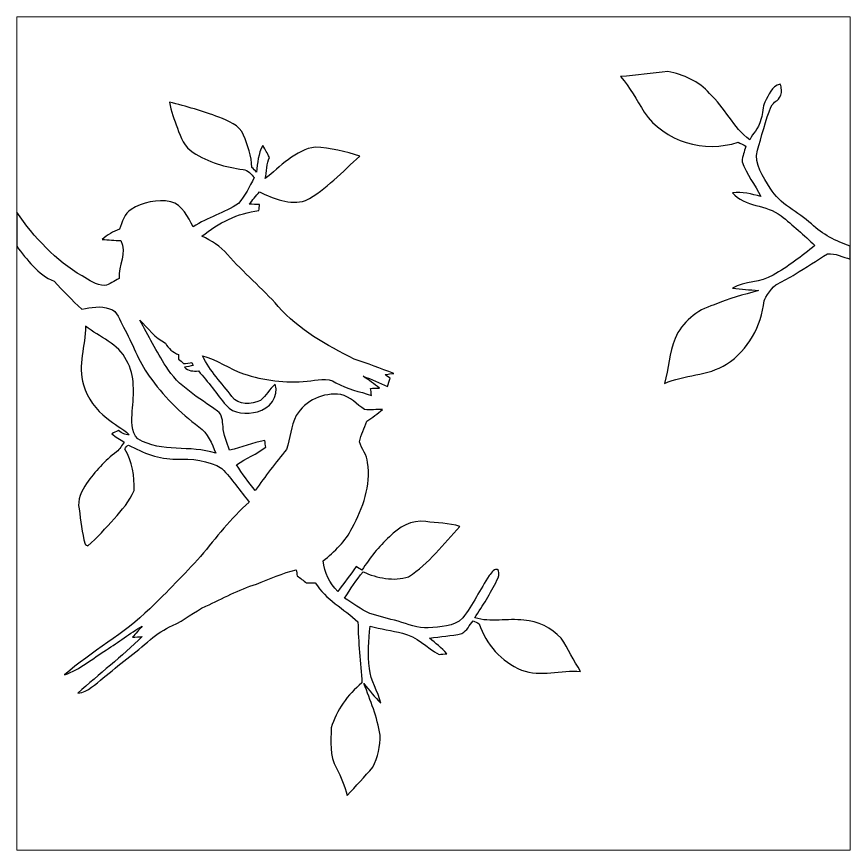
# Model space of a CAD drawing. Header units: centimetres. Extents: x -73.3 to 26.2, y -19.8 to 24.4.
# Drawn here: x -73.34 to -56.34, y -1.27 to 15.73 of the extents above; entities that cross this region are included whole.
import ezdxf

# ---------------------------------------------------------------- set-up
doc = ezdxf.new("R2010")
doc.units = ezdxf.units.CM
doc.header["$MEASUREMENT"] = 0
doc.layers.add('layer 1', color=7, linetype='Continuous')

msp = doc.modelspace()

# ---------------------------------------------------------------- linework, layer by layer
at = {"layer": 'layer 1', "color": 142, "lineweight": 9}
msp.add_open_spline([(-73.34257, 15.72658), (-73.34257, 15.72658), (-56.34257, 15.72658), (-56.34257, 15.72658), (-56.34257, 15.72658), (-56.34257, 15.72658), (-56.34257, -1.27342), (-56.34257, -1.27342), (-56.34257, -1.27342), (-56.34257, -1.27342), (-73.34257, -1.27342), (-73.34257, -1.27342), (-73.34257, -1.27342), (-73.34257, -1.27342), (-73.34257, 15.72658), (-73.34257, 15.72658)], degree=3, knots=[0, 0, 0, 0, 0.2, 0.2, 0.2, 0.2, 0.4, 0.4, 0.4, 0.4, 0.6, 0.6, 0.6, 0.6, 1, 1, 1, 1], dxfattribs=at)
at = {"layer": 'layer 1', "color": 250}
for points, knots in [([(-61.02617, 14.50452), (-60.70456, 14.53512), (-60.38357, 14.57531), (-60.06197, 14.60771), (-60.06197, 14.60771), (-59.74517, 14.54531), (-59.43016, 14.41091), (-59.21357, 14.16311), (-59.21357, 14.16311), (-58.90697, 13.88052), (-58.73111, 13.46592), (-58.39391, 13.21272), (-58.39391, 13.21272), (-58.32785, 13.38314), (-58.23303, 13.37817), (-58.15792, 13.65073), (-58.15792, 13.65073), (-58.13194, 13.74503), (-58.12853, 13.8971), (-58.08377, 13.98432), (-58.08377, 13.98432), (-58.00698, 14.12652), (-57.95357, 14.31611), (-57.77057, 14.35031), (-57.77057, 14.35031), (-57.75077, 14.27711), (-57.72677, 14.19792), (-57.76276, 14.12531), (-57.76276, 14.12531), (-57.8247, 13.97241), (-57.89381, 14.02864), (-57.96252, 13.87839), (-57.96252, 13.87839), (-58.06287, 13.65897), (-58.16246, 13.23291), (-58.23796, 13.00392), (-58.23796, 13.00392), (-58.31356, 12.71531), (-58.11377, 12.46392), (-57.97636, 12.22992), (-57.97636, 12.22992), (-57.78258, 11.89752), (-57.40816, 11.75411), (-57.13636, 11.49972), (-57.13636, 11.49972), (-56.90956, 11.28852), (-56.63597, 11.14392), (-56.34257, 11.04731), (-56.34257, 11.04731), (-56.34257, 11.04731), (-56.34257, 10.78151), (-56.34257, 10.78151), (-56.34257, 10.78151), (-56.49377, 10.82291), (-56.64796, 10.90691), (-56.80637, 10.89132), (-56.80637, 10.89132), (-57.02957, 10.75751), (-57.24377, 10.60931), (-57.46757, 10.47671), (-57.46757, 10.47671), (-57.57932, 10.40178), (-57.70283, 10.34569), (-57.82067, 10.28117), (-57.82067, 10.28117), (-57.92675, 10.24559), (-58.08408, 9.99667), (-58.09704, 9.93272), (-58.09704, 9.93272), (-58.16292, 9.41972), (-58.41896, 8.9268), (-58.86498, 8.64131), (-58.86498, 8.64131), (-59.25192, 8.39362), (-59.72597, 8.43131), (-60.13456, 8.24472), (-60.13456, 8.24472), (-60.04457, 8.54712), (-60.04049, 8.87478), (-59.91678, 9.16391), (-59.91678, 9.16391), (-59.77706, 9.49048), (-59.47217, 9.74951), (-59.12178, 9.84972), (-59.12178, 9.84972), (-58.80616, 9.98471), (-58.53963, 10.04891), (-58.21203, 10.14491), (-58.21203, 10.14491), (-58.41423, 10.16112), (-58.54696, 10.16231), (-58.74798, 10.19231), (-58.74798, 10.19231), (-58.49237, 10.34051), (-58.17197, 10.30031), (-57.91638, 10.45391), (-57.91638, 10.45391), (-57.61517, 10.62851), (-57.33738, 10.84152), (-57.06496, 11.05811), (-57.06496, 11.05811), (-57.28516, 11.27292), (-57.51918, 11.47212), (-57.75557, 11.66771), (-57.75557, 11.66771), (-58.04838, 11.89811), (-58.50017, 11.84231), (-58.74556, 12.13752), (-58.74556, 12.13752), (-58.54757, 12.16271), (-58.35377, 12.10871), (-58.16417, 12.06071), (-58.16417, 12.06071), (-58.29137, 12.29651), (-58.45396, 12.51671), (-58.54997, 12.76871), (-58.54997, 12.76871), (-58.53977, 12.89772), (-58.51116, 12.96209), (-58.47036, 13.08389), (-58.47036, 13.08389), (-58.51835, 13.10969), (-58.584, 13.14), (-58.63202, 13.16581), (-58.63202, 13.16581), (-59.31301, 12.94441), (-60.12677, 13.16772), (-60.54916, 13.78152), (-60.54916, 13.78152), (-60.69616, 14.03051), (-60.83656, 14.28432), (-61.02617, 14.50452)], [0, 0, 0, 0, 0.02941176, 0.02941176, 0.02941176, 0.02941176, 0.05882353, 0.05882353, 0.05882353, 0.05882353, 0.08823529, 0.08823529, 0.08823529, 0.08823529, 0.11764706, 0.11764706, 0.11764706, 0.11764706, 0.14705882, 0.14705882, 0.14705882, 0.14705882, 0.17647059, 0.17647059, 0.17647059, 0.17647059, 0.20588235, 0.20588235, 0.20588235, 0.20588235, 0.23529412, 0.23529412, 0.23529412, 0.23529412, 0.26470588, 0.26470588, 0.26470588, 0.26470588, 0.29411765, 0.29411765, 0.29411765, 0.29411765, 0.32352941, 0.32352941, 0.32352941, 0.32352941, 0.35294118, 0.35294118, 0.35294118, 0.35294118, 0.38235294, 0.38235294, 0.38235294, 0.38235294, 0.41176471, 0.41176471, 0.41176471, 0.41176471, 0.44117647, 0.44117647, 0.44117647, 0.44117647, 0.47058824, 0.47058824, 0.47058824, 0.47058824, 0.5, 0.5, 0.5, 0.5, 0.52941176, 0.52941176, 0.52941176, 0.52941176, 0.55882353, 0.55882353, 0.55882353, 0.55882353, 0.58823529, 0.58823529, 0.58823529, 0.58823529, 0.61764706, 0.61764706, 0.61764706, 0.61764706, 0.64705882, 0.64705882, 0.64705882, 0.64705882, 0.67647059, 0.67647059, 0.67647059, 0.67647059, 0.70588235, 0.70588235, 0.70588235, 0.70588235, 0.73529412, 0.73529412, 0.73529412, 0.73529412, 0.76470588, 0.76470588, 0.76470588, 0.76470588, 0.79411765, 0.79411765, 0.79411765, 0.79411765, 0.82352941, 0.82352941, 0.82352941, 0.82352941, 0.85294118, 0.85294118, 0.85294118, 0.85294118, 0.88235294, 0.88235294, 0.88235294, 0.88235294, 0.91176471, 0.91176471, 0.91176471, 0.91176471, 0.94117647, 0.94117647, 0.94117647, 0.94117647, 1, 1, 1, 1]), ([(-70.22571, 13.981), (-69.88369, 13.90494), (-69.55166, 13.79322), (-69.2212, 13.67886), (-69.2212, 13.67886), (-69.02921, 13.60019), (-68.80155, 13.52098), (-68.71501, 13.31326), (-68.71501, 13.31326), (-68.62846, 13.10343), (-68.55344, 12.88207), (-68.54506, 12.65337), (-68.54506, 12.65337), (-68.51358, 12.62137), (-68.4821, 12.58885), (-68.4501, 12.55633), (-68.4501, 12.55633), (-68.43122, 12.74254), (-68.41864, 12.93453), (-68.32422, 13.10133), (-68.32422, 13.10133), (-68.26336, 12.99904), (-68.23848, 12.96156), (-68.1897, 12.85298), (-68.1897, 12.85298), (-68.24739, 12.742), (-68.24834, 12.55392), (-68.27277, 12.42322), (-68.27277, 12.42322), (-67.98586, 12.65716), (-67.64177, 13.01793), (-67.25465, 13.06723), (-67.25465, 13.06723), (-66.9457, 13.04625), (-66.63622, 12.98435), (-66.343, 12.8826), (-66.343, 12.8826), (-66.70283, 12.57049), (-67.02543, 12.19858), (-67.45293, 11.97722), (-67.45293, 11.97722), (-67.76924, 11.87336), (-68.10548, 12.01605), (-68.39031, 12.15243), (-68.39031, 12.15243), (-68.46427, 12.07164), (-68.5335, 11.98615), (-68.60223, 11.90065), (-68.60223, 11.90065), (-68.53141, 11.90065), (-68.4606, 11.89907), (-68.38978, 11.8954), (-68.38978, 11.8954), (-68.39345, 11.86498), (-68.40027, 11.80465), (-68.40395, 11.77475), (-68.40395, 11.77475), (-68.83408, 11.71758), (-69.22958, 11.52244), (-69.56478, 11.25072), (-69.56478, 11.25072), (-69.37017, 11.16103), (-69.18657, 11.04405), (-69.046, 10.87987), (-69.046, 10.87987), (-68.72078, 10.50692), (-68.33524, 10.19271), (-68.01054, 9.8187), (-68.01054, 9.8187), (-67.58722, 9.3419), (-67.02334, 9.02455), (-66.4584, 8.74443), (-66.4584, 8.74443), (-66.1872, 8.65526), (-65.92283, 8.5472), (-65.65269, 8.4533), (-65.65269, 8.4533), (-65.6978, 8.44649), (-65.78697, 8.43338), (-65.83156, 8.42655), (-65.83156, 8.42655), (-65.80428, 8.40873), (-65.75026, 8.37306), (-65.72297, 8.35521), (-65.72297, 8.35521), (-65.74343, 8.29856), (-65.76284, 8.24191), (-65.78172, 8.18422), (-65.78172, 8.18422), (-65.94381, 8.26027), (-66.10642, 8.33423), (-66.27533, 8.39246), (-66.27533, 8.39246), (-66.16464, 8.31273), (-66.0503, 8.23824), (-65.94433, 8.15222), (-65.94433, 8.15222), (-65.9905, 8.15064), (-66.08282, 8.14801), (-66.12897, 8.14645), (-66.12897, 8.14645), (-66.12268, 8.11024), (-66.11115, 8.03786), (-66.10484, 8.00167), (-66.10484, 8.00167), (-66.34823, 8.08665), (-66.60893, 8.12809), (-66.8324, 8.26289), (-66.8324, 8.26289), (-67.01022, 8.37619), (-67.22475, 8.31168), (-67.41937, 8.29542), (-67.41937, 8.29542), (-67.85684, 8.24139), (-68.30166, 8.3122), (-68.7192, 8.44544), (-68.7192, 8.44544), (-69.0098, 8.53724), (-69.25214, 8.74129), (-69.55166, 8.81052), (-69.55166, 8.81052), (-69.40636, 8.49736), (-69.15511, 8.25398), (-68.95315, 7.97911), (-68.95315, 7.97911), (-68.81939, 7.79343), (-68.55554, 7.8165), (-68.37037, 7.89991), (-68.37037, 7.89991), (-68.25917, 7.99957), (-68.18049, 8.12966), (-68.074, 8.23404), (-68.074, 8.23404), (-67.97591, 7.97544), (-68.19675, 7.73468), (-68.4307, 7.66543), (-68.4307, 7.66543), (-68.64786, 7.62399), (-68.91906, 7.61613), (-69.07327, 7.80391), (-69.07327, 7.80391), (-69.26841, 8.03052), (-69.43311, 8.28125), (-69.63559, 8.50157), (-69.63559, 8.50157), (-69.73945, 8.4979), (-69.84698, 8.49474), (-69.92357, 8.5792), (-69.92357, 8.5792), (-69.87846, 8.58707), (-69.78823, 8.60228), (-69.7426, 8.61014), (-69.7426, 8.61014), (-69.74941, 8.62589), (-69.762, 8.65683), (-69.76829, 8.67204), (-69.76829, 8.67204), (-69.81131, 8.66732), (-69.89681, 8.65787), (-69.93982, 8.65264), (-69.93982, 8.65264), (-69.96553, 8.67572), (-70.01641, 8.72135), (-70.04159, 8.74391), (-70.04159, 8.74391), (-70.04211, 8.76698), (-70.04264, 8.8121), (-70.04316, 8.83517), (-70.04316, 8.83517), (-70.15751, 8.88134), (-70.24825, 8.96159), (-70.30806, 9.0686), (-70.30806, 9.0686), (-70.5226, 9.17666), (-70.66527, 9.37074), (-70.82842, 9.5386), (-70.82842, 9.5386), (-70.66265, 9.21706), (-70.48536, 8.90075), (-70.29704, 8.59178), (-70.29704, 8.59178), (-70.04945, 8.18631), (-69.62247, 7.95498), (-69.24795, 7.68536), (-69.24795, 7.68536), (-69.14357, 7.61561), (-69.14618, 7.47921), (-69.13465, 7.36854), (-69.13465, 7.36854), (-69.12624, 7.19911), (-69.04967, 7.04489), (-69.0014, 6.88543), (-69.0014, 6.88543), (-68.75801, 6.93735), (-68.52931, 7.04279), (-68.28278, 7.08109), (-68.28278, 7.08109), (-68.27753, 7.04752), (-68.26757, 6.98143), (-68.26232, 6.94785), (-68.26232, 6.94785), (-68.4501, 6.81094), (-68.66517, 6.71863), (-68.85873, 6.59064), (-68.85873, 6.59064), (-68.74333, 6.40705), (-68.61744, 6.22975), (-68.47581, 6.06503), (-68.47581, 6.06503), (-68.27701, 6.35353), (-68.06404, 6.63208), (-67.84163, 6.90222), (-67.84163, 6.90222), (-67.75455, 7.12567), (-67.76084, 7.3806), (-67.64073, 7.59305), (-67.64073, 7.59305), (-67.45818, 7.89938), (-67.08418, 8.06986), (-66.73221, 8.02213), (-66.73221, 8.02213), (-66.53865, 7.97911), (-66.40646, 7.81912), (-66.247, 7.71422), (-66.247, 7.71422), (-66.12584, 7.70215), (-66.00361, 7.71999), (-65.88139, 7.71368), (-65.88139, 7.71368), (-65.98421, 7.62924), (-66.09121, 7.55108), (-66.20032, 7.47502), (-66.20032, 7.47502), (-66.25225, 7.33654), (-66.31939, 7.20226), (-66.35086, 7.05696), (-66.35086, 7.05696), (-66.3089, 6.9106), (-66.19087, 6.79049), (-66.18562, 6.63208), (-66.18562, 6.63208), (-66.11743, 6.16679), (-66.28004, 5.70624), (-66.49984, 5.30287), (-66.49984, 5.30287), (-66.63412, 5.02957), (-66.85757, 4.81504), (-67.09414, 4.62988), (-67.09414, 4.62988), (-67.06897, 4.38962), (-66.96301, 4.17561), (-66.79043, 4.00723), (-66.79043, 4.00723), (-66.67189, 4.1798), (-66.53917, 4.34241), (-66.41853, 4.51342), (-66.41853, 4.51342), (-66.38967, 4.49506), (-66.3325, 4.45887), (-66.30418, 4.4405), (-66.30418, 4.4405), (-66.14051, 4.68599), (-65.9606, 4.921), (-65.74291, 5.12137), (-65.74291, 5.12137), (-65.55144, 5.31546), (-65.28497, 5.47753), (-65.00225, 5.42876), (-65.00225, 5.42876), (-64.76988, 5.39361), (-64.5291, 5.40988), (-64.30511, 5.32804), (-64.30511, 5.32804), (-64.64292, 4.97869), (-64.93406, 4.56744), (-65.35055, 4.30622), (-65.35055, 4.30622), (-65.65321, 4.20655), (-65.99259, 4.27737), (-66.27637, 4.40693), (-66.27637, 4.40693), (-66.42325, 4.24328), (-66.53445, 4.05339), (-66.65458, 3.87032), (-66.65458, 3.87032), (-66.48672, 3.76069), (-66.32568, 3.63637), (-66.13999, 3.55821), (-66.13999, 3.55821), (-65.95273, 3.49108), (-65.75655, 3.45331), (-65.56561, 3.3977), (-65.56561, 3.3977), (-65.3626, 3.34263), (-65.16486, 3.24401), (-64.94874, 3.26604), (-64.94874, 3.26604), (-64.70955, 3.2865), (-64.4263, 3.27496), (-64.24742, 3.46432), (-64.24742, 3.46432), (-64.03918, 3.73499), (-63.8923, 4.04657), (-63.70504, 4.33139), (-63.70504, 4.33139), (-63.65678, 4.38333), (-63.60485, 4.50555), (-63.51463, 4.43473), (-63.51463, 4.43473), (-63.49784, 4.36287), (-63.50886, 4.29574), (-63.5482, 4.23278), (-63.5482, 4.23278), (-63.68143, 3.96841), (-63.83617, 3.71557), (-64.00036, 3.46904), (-64.00036, 3.46904), (-63.67462, 3.36676), (-63.33313, 3.46275), (-63.00004, 3.41816), (-63.00004, 3.41816), (-62.71101, 3.40453), (-62.43773, 3.26342), (-62.23997, 3.05518), (-62.23997, 3.05518), (-62.09415, 2.83696), (-61.98504, 2.5962), (-61.84289, 2.37588), (-61.84289, 2.37588), (-62.24574, 2.40892), (-62.65541, 2.25262), (-63.04725, 2.40369), (-63.04725, 2.40369), (-63.4564, 2.56524), (-63.77481, 2.93453), (-63.91328, 3.34788), (-63.91328, 3.34788), (-63.9542, 3.36834), (-63.99564, 3.38878), (-64.03655, 3.40872), (-64.03655, 3.40872), (-64.10683, 3.31901), (-64.16192, 3.20677), (-64.26315, 3.14802), (-64.26315, 3.14802), (-64.47927, 3.09556), (-64.70325, 3.08979), (-64.92199, 3.05255), (-64.92199, 3.05255), (-64.79924, 2.95445), (-64.67965, 2.85217), (-64.57316, 2.73573), (-64.57316, 2.73573), (-64.61146, 2.73206), (-64.68804, 2.72471), (-64.72634, 2.7205), (-64.72634, 2.7205), (-64.98179, 2.85532), (-65.18321, 3.09504), (-65.47591, 3.15379), (-65.47591, 3.15379), (-65.69413, 3.20571), (-65.91496, 3.24559), (-66.13317, 3.29594), (-66.13317, 3.29594), (-66.16832, 3.01164), (-66.17933, 2.72261), (-66.15049, 2.43725), (-66.15049, 2.43725), (-66.1274, 2.18337), (-65.97477, 1.96936), (-65.91444, 1.72597), (-65.91444, 1.72597), (-66.04557, 1.84608), (-66.14943, 1.99034), (-66.26222, 2.12672), (-66.26222, 2.12672), (-66.1274, 1.78577), (-65.98998, 1.44166), (-65.93123, 1.07815), (-65.93123, 1.07815), (-65.92492, 0.85364), (-65.97686, 0.62284), (-66.08019, 0.42351), (-66.08019, 0.42351), (-66.24858, 0.22628), (-66.42482, 0.03481), (-66.60212, -0.15454), (-66.60212, -0.15454), (-66.65458, 0.03902), (-66.72644, 0.2268), (-66.82086, 0.40358), (-66.82086, 0.40358), (-66.96459, 0.65117), (-66.93469, 0.9491), (-66.9284, 1.22292), (-66.9284, 1.22292), (-66.81771, 1.58434), (-66.59582, 1.90273), (-66.30208, 2.13878), (-66.30208, 2.13878), (-66.32464, 2.5537), (-66.38023, 2.9681), (-66.38233, 3.38459), (-66.38233, 3.38459), (-66.66664, 3.65578), (-67.04222, 3.83518), (-67.25256, 4.18243), (-67.25256, 4.18243), (-67.31184, 4.18086), (-67.37163, 4.1798), (-67.43091, 4.17823), (-67.43091, 4.17823), (-67.49333, 4.22911), (-67.55785, 4.27685), (-67.62342, 4.32249), (-67.62342, 4.32249), (-67.62814, 4.35395), (-67.63758, 4.41637), (-67.64231, 4.44785), (-67.64231, 4.44785), (-67.92345, 4.38071), (-68.1873, 4.2632), (-68.45325, 4.152), (-68.45325, 4.152), (-68.8152, 4.05129), (-69.14146, 3.85983), (-69.4819, 3.70667), (-69.4819, 3.70667), (-69.72214, 3.59704), (-69.92199, 3.41711), (-70.16328, 3.30957), (-70.16328, 3.30957), (-70.328, 3.23825), (-70.48064, 3.14277), (-70.61492, 3.02318), (-70.61492, 3.02318), (-70.92755, 2.75356), (-71.26065, 2.50859), (-71.57642, 2.24212), (-71.57642, 2.24212), (-71.73484, 2.11833), (-71.88223, 1.95886), (-72.09257, 1.93002), (-72.09257, 1.93002), (-71.66297, 2.32342), (-71.19875, 2.67802), (-70.78173, 3.0856), (-70.78173, 3.0856), (-70.83155, 3.08245), (-70.9307, 3.07668), (-70.98053, 3.07353), (-70.98053, 3.07353), (-70.91339, 3.14802), (-70.84676, 3.22303), (-70.78173, 3.29909), (-70.78173, 3.29909), (-71.03614, 3.15327), (-71.26536, 2.96966), (-71.514, 2.81492), (-71.514, 2.81492), (-71.79411, 2.63973), (-72.04904, 2.41207), (-72.36639, 2.3056), (-72.36639, 2.3056), (-71.81299, 2.78975), (-71.15311, 3.1391), (-70.62541, 3.65421), (-70.62541, 3.65421), (-70.27134, 3.99937), (-69.92671, 4.35448), (-69.59257, 4.71905), (-69.59257, 4.71905), (-69.27731, 5.10197), (-68.97465, 5.49799), (-68.60223, 5.82846), (-68.60223, 5.82846), (-68.79159, 6.05349), (-68.95158, 6.30423), (-69.1572, 6.51458), (-69.1572, 6.51458), (-69.43259, 6.68453), (-69.77354, 6.71442), (-70.09037, 6.70288), (-70.09037, 6.70288), (-70.43587, 6.69983), (-70.76409, 6.8276), (-71.06259, 6.9918), (-71.06259, 6.9918), (-71.10421, 6.97399), (-71.12464, 6.94165), (-71.13527, 6.90799), (-71.13527, 6.90799), (-70.98368, 6.65777), (-70.93857, 6.35249), (-70.94958, 6.06451), (-70.94958, 6.06451), (-71.03404, 5.84263), (-71.20188, 5.66691), (-71.35295, 5.48803), (-71.35295, 5.48803), (-71.52764, 5.29814), (-71.69707, 5.10143), (-71.89429, 4.93306), (-71.89429, 4.93306), (-71.90793, 4.9425), (-71.93521, 4.96138), (-71.94885, 4.9703), (-71.94885, 4.9703), (-72.00969, 5.2053), (-72.03592, 5.44765), (-72.07054, 5.68735), (-72.07054, 5.68735), (-72.10621, 5.87672), (-72.02123, 6.05822), (-71.91685, 6.20981), (-71.91685, 6.20981), (-71.74428, 6.45162), (-71.54023, 6.67194), (-71.30628, 6.85553), (-71.30628, 6.85553), (-71.23861, 6.90747), (-71.19665, 6.98352), (-71.14838, 7.05223), (-71.14838, 7.05223), (-71.23442, 7.10679), (-71.32411, 7.15715), (-71.40437, 7.22009), (-71.40437, 7.22009), (-71.35716, 7.26363), (-71.31874, 7.24494), (-71.26943, 7.28586), (-71.26943, 7.28586), (-71.19128, 7.23288), (-71.12956, 7.19899), (-71.0501, 7.20226), (-71.0501, 7.20226), (-71.19382, 7.33864), (-71.35034, 7.40841), (-71.50089, 7.5364), (-71.50089, 7.5364), (-71.72382, 7.71003), (-71.90479, 7.94396), (-71.97717, 8.22093), (-71.97717, 8.22093), (-72.10569, 8.61487), (-71.93783, 9.01614), (-71.93625, 9.4148), (-71.93625, 9.4148), (-71.65509, 9.18767), (-71.26221, 9.06545), (-71.10381, 8.7161), (-71.10381, 8.7161), (-70.91863, 8.40505), (-70.95535, 8.02684), (-70.98578, 7.6817), (-70.98578, 7.6817), (-70.99522, 7.49967), (-71.01658, 7.2618), (-70.86919, 7.1165), (-70.86919, 7.1165), (-70.37348, 6.82065), (-69.81394, 7.00293), (-69.28362, 6.82405), (-69.28362, 6.82405), (-69.35915, 7.02339), (-69.44623, 7.2332), (-69.62457, 7.36277), (-69.62457, 7.36277), (-70.01693, 7.65022), (-70.36051, 8.00219), (-70.64272, 8.39823), (-70.64272, 8.39823), (-70.86041, 8.70666), (-70.98262, 9.06808), (-71.1636, 9.39697), (-71.1636, 9.39697), (-71.24228, 9.5302), (-71.27742, 9.72744), (-71.45052, 9.76834), (-71.45052, 9.76834), (-71.63098, 9.84755), (-71.82716, 9.78934), (-72.01232, 9.76469), (-72.01232, 9.76469), (-72.21532, 9.93883), (-72.39262, 10.1413), (-72.57884, 10.33066), (-72.57884, 10.33066), (-72.91769, 10.46548), (-73.12751, 10.77076), (-73.34257, 11.04721), (-73.34257, 11.04721), (-73.34257, 11.04721), (-73.34257, 11.73698), (-73.34257, 11.73698), (-73.34257, 11.73698), (-72.98169, 11.22974), (-72.55207, 10.74874), (-72.00444, 10.43925), (-72.00444, 10.43925), (-71.86439, 10.35428), (-71.72172, 10.25461), (-71.55281, 10.24149), (-71.55281, 10.24149), (-71.44371, 10.26615), (-71.35453, 10.3422), (-71.25382, 10.38889), (-71.25382, 10.38889), (-71.27532, 10.64959), (-71.08596, 10.91135), (-71.21605, 11.15945), (-71.21605, 11.15945), (-71.34299, 11.16522), (-71.46993, 11.17151), (-71.59583, 11.18568), (-71.59583, 11.18568), (-71.49302, 11.27433), (-71.37605, 11.34514), (-71.24909, 11.3934), (-71.24909, 11.3934), (-71.19192, 11.53818), (-71.14996, 11.71023), (-71.00833, 11.79731), (-71.00833, 11.79731), (-70.77228, 11.94732), (-70.47539, 12.00607), (-70.20104, 11.95415), (-70.20104, 11.95415), (-69.96238, 11.88648), (-69.85117, 11.64151), (-69.7405, 11.44271), (-69.7405, 11.44271), (-69.45304, 11.63732), (-69.10369, 11.71652), (-68.82201, 11.91953), (-68.82201, 11.91953), (-68.6678, 12.08108), (-68.60651, 12.25379), (-68.4974, 12.44578), (-68.4974, 12.44578), (-68.55239, 12.5082), (-68.6253, 12.60406), (-68.72234, 12.60983), (-68.72234, 12.60983), (-69.08113, 12.65494), (-69.43836, 12.75986), (-69.74417, 12.9576), (-69.74417, 12.9576), (-69.92094, 13.06566), (-69.99753, 13.26761), (-70.06572, 13.45331), (-70.06572, 13.45331), (-70.12341, 13.62746), (-70.20629, 13.79584), (-70.22571, 13.981)], [0, 0, 0, 0, 0.00606061, 0.00606061, 0.00606061, 0.00606061, 0.01212121, 0.01212121, 0.01212121, 0.01212121, 0.01818182, 0.01818182, 0.01818182, 0.01818182, 0.02424242, 0.02424242, 0.02424242, 0.02424242, 0.03030303, 0.03030303, 0.03030303, 0.03030303, 0.03636364, 0.03636364, 0.03636364, 0.03636364, 0.04242424, 0.04242424, 0.04242424, 0.04242424, 0.04848485, 0.04848485, 0.04848485, 0.04848485, 0.05454545, 0.05454545, 0.05454545, 0.05454545, 0.06060606, 0.06060606, 0.06060606, 0.06060606, 0.06666667, 0.06666667, 0.06666667, 0.06666667, 0.07272727, 0.07272727, 0.07272727, 0.07272727, 0.07878788, 0.07878788, 0.07878788, 0.07878788, 0.08484848, 0.08484848, 0.08484848, 0.08484848, 0.09090909, 0.09090909, 0.09090909, 0.09090909, 0.0969697, 0.0969697, 0.0969697, 0.0969697, 0.1030303, 0.1030303, 0.1030303, 0.1030303, 0.10909091, 0.10909091, 0.10909091, 0.10909091, 0.11515152, 0.11515152, 0.11515152, 0.11515152, 0.12121212, 0.12121212, 0.12121212, 0.12121212, 0.12727273, 0.12727273, 0.12727273, 0.12727273, 0.13333333, 0.13333333, 0.13333333, 0.13333333, 0.13939394, 0.13939394, 0.13939394, 0.13939394, 0.14545455, 0.14545455, 0.14545455, 0.14545455, 0.15151515, 0.15151515, 0.15151515, 0.15151515, 0.15757576, 0.15757576, 0.15757576, 0.15757576, 0.16363636, 0.16363636, 0.16363636, 0.16363636, 0.16969697, 0.16969697, 0.16969697, 0.16969697, 0.17575758, 0.17575758, 0.17575758, 0.17575758, 0.18181818, 0.18181818, 0.18181818, 0.18181818, 0.18787879, 0.18787879, 0.18787879, 0.18787879, 0.19393939, 0.19393939, 0.19393939, 0.19393939, 0.2, 0.2, 0.2, 0.2, 0.20606061, 0.20606061, 0.20606061, 0.20606061, 0.21212121, 0.21212121, 0.21212121, 0.21212121, 0.21818182, 0.21818182, 0.21818182, 0.21818182, 0.22424242, 0.22424242, 0.22424242, 0.22424242, 0.23030303, 0.23030303, 0.23030303, 0.23030303, 0.23636364, 0.23636364, 0.23636364, 0.23636364, 0.24242424, 0.24242424, 0.24242424, 0.24242424, 0.24848485, 0.24848485, 0.24848485, 0.24848485, 0.25454545, 0.25454545, 0.25454545, 0.25454545, 0.26060606, 0.26060606, 0.26060606, 0.26060606, 0.26666667, 0.26666667, 0.26666667, 0.26666667, 0.27272727, 0.27272727, 0.27272727, 0.27272727, 0.27878788, 0.27878788, 0.27878788, 0.27878788, 0.28484848, 0.28484848, 0.28484848, 0.28484848, 0.29090909, 0.29090909, 0.29090909, 0.29090909, 0.2969697, 0.2969697, 0.2969697, 0.2969697, 0.3030303, 0.3030303, 0.3030303, 0.3030303, 0.30909091, 0.30909091, 0.30909091, 0.30909091, 0.31515152, 0.31515152, 0.31515152, 0.31515152, 0.32121212, 0.32121212, 0.32121212, 0.32121212, 0.32727273, 0.32727273, 0.32727273, 0.32727273, 0.33333333, 0.33333333, 0.33333333, 0.33333333, 0.33939394, 0.33939394, 0.33939394, 0.33939394, 0.34545455, 0.34545455, 0.34545455, 0.34545455, 0.35151515, 0.35151515, 0.35151515, 0.35151515, 0.35757576, 0.35757576, 0.35757576, 0.35757576, 0.36363636, 0.36363636, 0.36363636, 0.36363636, 0.36969697, 0.36969697, 0.36969697, 0.36969697, 0.37575758, 0.37575758, 0.37575758, 0.37575758, 0.38181818, 0.38181818, 0.38181818, 0.38181818, 0.38787879, 0.38787879, 0.38787879, 0.38787879, 0.39393939, 0.39393939, 0.39393939, 0.39393939, 0.4, 0.4, 0.4, 0.4, 0.40606061, 0.40606061, 0.40606061, 0.40606061, 0.41212121, 0.41212121, 0.41212121, 0.41212121, 0.41818182, 0.41818182, 0.41818182, 0.41818182, 0.42424242, 0.42424242, 0.42424242, 0.42424242, 0.43030303, 0.43030303, 0.43030303, 0.43030303, 0.43636364, 0.43636364, 0.43636364, 0.43636364, 0.44242424, 0.44242424, 0.44242424, 0.44242424, 0.44848485, 0.44848485, 0.44848485, 0.44848485, 0.45454545, 0.45454545, 0.45454545, 0.45454545, 0.46060606, 0.46060606, 0.46060606, 0.46060606, 0.46666667, 0.46666667, 0.46666667, 0.46666667, 0.47272727, 0.47272727, 0.47272727, 0.47272727, 0.47878788, 0.47878788, 0.47878788, 0.47878788, 0.48484848, 0.48484848, 0.48484848, 0.48484848, 0.49090909, 0.49090909, 0.49090909, 0.49090909, 0.4969697, 0.4969697, 0.4969697, 0.4969697, 0.5030303, 0.5030303, 0.5030303, 0.5030303, 0.50909091, 0.50909091, 0.50909091, 0.50909091, 0.51515152, 0.51515152, 0.51515152, 0.51515152, 0.52121212, 0.52121212, 0.52121212, 0.52121212, 0.52727273, 0.52727273, 0.52727273, 0.52727273, 0.53333333, 0.53333333, 0.53333333, 0.53333333, 0.53939394, 0.53939394, 0.53939394, 0.53939394, 0.54545455, 0.54545455, 0.54545455, 0.54545455, 0.55151515, 0.55151515, 0.55151515, 0.55151515, 0.55757576, 0.55757576, 0.55757576, 0.55757576, 0.56363636, 0.56363636, 0.56363636, 0.56363636, 0.56969697, 0.56969697, 0.56969697, 0.56969697, 0.57575758, 0.57575758, 0.57575758, 0.57575758, 0.58181818, 0.58181818, 0.58181818, 0.58181818, 0.58787879, 0.58787879, 0.58787879, 0.58787879, 0.59393939, 0.59393939, 0.59393939, 0.59393939, 0.6, 0.6, 0.6, 0.6, 0.60606061, 0.60606061, 0.60606061, 0.60606061, 0.61212121, 0.61212121, 0.61212121, 0.61212121, 0.61818182, 0.61818182, 0.61818182, 0.61818182, 0.62424242, 0.62424242, 0.62424242, 0.62424242, 0.63030303, 0.63030303, 0.63030303, 0.63030303, 0.63636364, 0.63636364, 0.63636364, 0.63636364, 0.64242424, 0.64242424, 0.64242424, 0.64242424, 0.64848485, 0.64848485, 0.64848485, 0.64848485, 0.65454545, 0.65454545, 0.65454545, 0.65454545, 0.66060606, 0.66060606, 0.66060606, 0.66060606, 0.66666667, 0.66666667, 0.66666667, 0.66666667, 0.67272727, 0.67272727, 0.67272727, 0.67272727, 0.67878788, 0.67878788, 0.67878788, 0.67878788, 0.68484848, 0.68484848, 0.68484848, 0.68484848, 0.69090909, 0.69090909, 0.69090909, 0.69090909, 0.6969697, 0.6969697, 0.6969697, 0.6969697, 0.7030303, 0.7030303, 0.7030303, 0.7030303, 0.70909091, 0.70909091, 0.70909091, 0.70909091, 0.71515152, 0.71515152, 0.71515152, 0.71515152, 0.72121212, 0.72121212, 0.72121212, 0.72121212, 0.72727273, 0.72727273, 0.72727273, 0.72727273, 0.73333333, 0.73333333, 0.73333333, 0.73333333, 0.73939394, 0.73939394, 0.73939394, 0.73939394, 0.74545455, 0.74545455, 0.74545455, 0.74545455, 0.75151515, 0.75151515, 0.75151515, 0.75151515, 0.75757576, 0.75757576, 0.75757576, 0.75757576, 0.76363636, 0.76363636, 0.76363636, 0.76363636, 0.76969697, 0.76969697, 0.76969697, 0.76969697, 0.77575758, 0.77575758, 0.77575758, 0.77575758, 0.78181818, 0.78181818, 0.78181818, 0.78181818, 0.78787879, 0.78787879, 0.78787879, 0.78787879, 0.79393939, 0.79393939, 0.79393939, 0.79393939, 0.8, 0.8, 0.8, 0.8, 0.80606061, 0.80606061, 0.80606061, 0.80606061, 0.81212121, 0.81212121, 0.81212121, 0.81212121, 0.81818182, 0.81818182, 0.81818182, 0.81818182, 0.82424242, 0.82424242, 0.82424242, 0.82424242, 0.83030303, 0.83030303, 0.83030303, 0.83030303, 0.83636364, 0.83636364, 0.83636364, 0.83636364, 0.84242424, 0.84242424, 0.84242424, 0.84242424, 0.84848485, 0.84848485, 0.84848485, 0.84848485, 0.85454545, 0.85454545, 0.85454545, 0.85454545, 0.86060606, 0.86060606, 0.86060606, 0.86060606, 0.86666667, 0.86666667, 0.86666667, 0.86666667, 0.87272727, 0.87272727, 0.87272727, 0.87272727, 0.87878788, 0.87878788, 0.87878788, 0.87878788, 0.88484848, 0.88484848, 0.88484848, 0.88484848, 0.89090909, 0.89090909, 0.89090909, 0.89090909, 0.8969697, 0.8969697, 0.8969697, 0.8969697, 0.9030303, 0.9030303, 0.9030303, 0.9030303, 0.90909091, 0.90909091, 0.90909091, 0.90909091, 0.91515152, 0.91515152, 0.91515152, 0.91515152, 0.92121212, 0.92121212, 0.92121212, 0.92121212, 0.92727273, 0.92727273, 0.92727273, 0.92727273, 0.93333333, 0.93333333, 0.93333333, 0.93333333, 0.93939394, 0.93939394, 0.93939394, 0.93939394, 0.94545455, 0.94545455, 0.94545455, 0.94545455, 0.95151515, 0.95151515, 0.95151515, 0.95151515, 0.95757576, 0.95757576, 0.95757576, 0.95757576, 0.96363636, 0.96363636, 0.96363636, 0.96363636, 0.96969697, 0.96969697, 0.96969697, 0.96969697, 0.97575758, 0.97575758, 0.97575758, 0.97575758, 0.98181818, 0.98181818, 0.98181818, 0.98181818, 0.98787879, 0.98787879, 0.98787879, 0.98787879, 1, 1, 1, 1])]:
    msp.add_open_spline(points, degree=3, knots=knots, dxfattribs=at)

doc.saveas('drawing.dxf')
